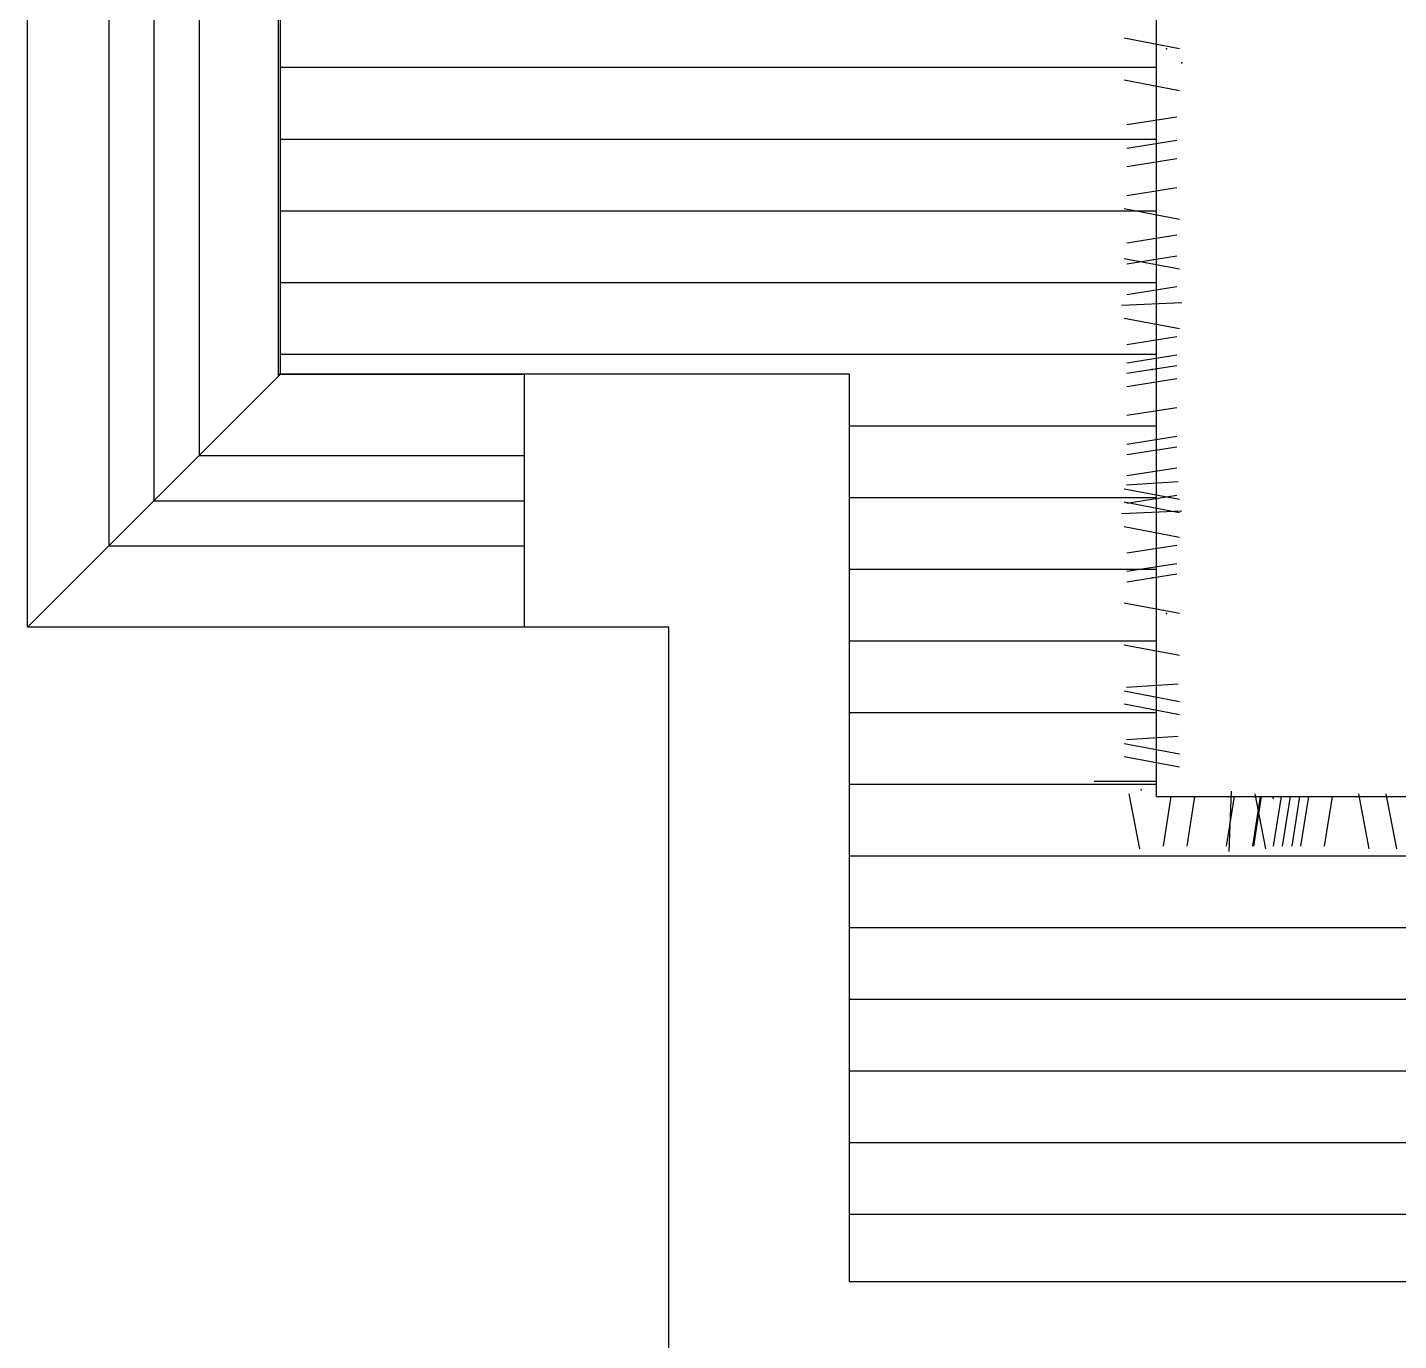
# Model space of a CAD drawing. Extents: x 13886 to 74789, y -750269 to -704302.
# Drawn here: x 50914 to 52432, y -715098 to -713644 of the extents above; entities that cross this region are included whole.
import ezdxf

# ---------------------------------------------------------------- set-up
doc = ezdxf.new("R2010")
doc.units = 0
doc.header["$LTSCALE"] = 10
doc.layers.get('0').update_dxf_attribs({"linetype": 'CONTINUOUS'})
for name, color, linetype in [('___', 3, 'CONTINUOUS'), ('___0', 250, 'CONTINUOUS'), ('____', 45, 'CONTINUOUS')]:
    doc.layers.add(name, color=color, linetype=linetype)

msp = doc.modelspace()

# ---------------------------------------------------------------- hatches: boundary and pattern name
at = {"layer": '___0', "ltscale": 60}
h = msp.add_hatch(dxfattribs=at)
h.set_pattern_fill('ANSI31', color=256, scale=25, angle=135, style=0)
h.set_pattern_definition([(180, (-1176.07, -15426.53), (-7e-15, -79.375), [])])
h.paths.add_polyline_path([(55174.4, -714063.2), (55174.4, -713818.2), (54624.4, -713818.2), (54624.4, -712218.2), (54530.4, -712218.2), (54530.4, -712551.4, -1.868202), (54457.6, -712582.7, -0.069063), (54053.2, -712582.7, -1.868202), (53980.4, -712551.4), (53980.4, -712218.2), (53934.4, -712218.2), (53934.4, -713338.2), (54204.4, -713338.2), (54204.4, -713392.7), (54222.1, -713395.5), (54204.4, -713398.9), (54204.4, -713426.9), (54215.9, -713428.7), (54204.4, -713430.9), (54204.4, -713506.1), (54222.1, -713508.9), (54204.4, -713512.2), (54204.4, -713900.6), (54222.1, -713903.4), (54204.4, -713906.8), (54204.4, -714165.6), (54234.9, -714170.4), (54204.4, -714176.3), (54204.4, -714495.6), (54121.4, -714495.6), (54122.6, -714523.2), (54118.2, -714495.6), (54094.4, -714495.6), (54090.9, -714514), (54088, -714495.6), (52444, -714495.6), (52280.8, -714495.6), (52277.9, -714514), (52274.4, -714495.6), (52250.6, -714495.6), (52246.2, -714523.2), (52247.4, -714495.6), (52164.4, -714495.6), (52164.4, -714176.3), (52133.9, -714170.4), (52164.4, -714165.6), (52164.4, -713906.8), (52146.7, -713903.4), (52164.4, -713900.6), (52164.4, -713512.2), (52146.7, -713508.9), (52164.4, -713506.1), (52164.4, -713465), (52134.8, -713459.4, 0.226149), (52140.3, -713443), (52140.4, -713443), (52140.4, -712927.5, 0.389814), (52125.4, -712914.4), (52125.4, -713430.5, -0.414214), (52105.4, -713450.5), (51562.2, -713450.5, -0.414214), (51542.2, -713430.5), (51542.2, -712914.4, -0.000393), (51542.2, -712914.4, -0.994577), (51582.6, -712914.3), (51603.7, -712914.3, -0.255425), (51628.9, -712900.5), (52036.3, -712900.5, -0.255425), (52061.5, -712914.3), (52084.9, -712914.3, -0.994828), (52125.3, -712914.4, -0.45806), (52140.4, -712930.7), (52140.4, -713373.3), (52164.4, -713369.5), (52164.4, -713338.2), (52434.4, -713338.2), (52434.4, -712218.2), (52394.4, -712218.2), (52394.4, -712838.2), (51194.4, -712838.2), (51194.4, -714028.2), (51464.4, -714028.2), (51824.4, -714028.2), (51824.4, -715033.2), (52761.4, -715033.2), (52761.4, -714633.2), (53961.4, -714633.2), (53961.4, -715033.2), (55174.4, -715033.2), (55174.4, -714943.2)])
h.paths.add_polyline_path([(53509.6, -714588.7), (53512.3, -714526.9), (53522.2, -714578.9), (53527.4, -714545.6), (53532.3, -714571)], flags=16)
h.paths.add_polyline_path([(52999.3, -714558.3), (52998.4, -714578.9), (52997.1, -714572.1)], flags=16)

# ---------------------------------------------------------------- linework, layer by layer
at = {"ltscale": 60}
for p, q in [((51464.4, -714028.2), (51194.4, -714028.2)), ((51824.4, -714028.2), (51464.4, -714028.2)), ((51464.4, -714028.2), (51464.4, -714308.2)), ((51824.4, -715033.2), (51824.4, -714028.2)), ((51624.4, -714308.2), (51464.4, -714308.2)), ((51624.4, -715493.2), (51624.4, -714308.2)), ((55174.4, -715033.2), (51824.4, -715033.2))]:
    msp.add_line(p, q, dxfattribs=at)
at = {"layer": '___', "ltscale": 60}
for p, q in [((51004.4, -712608.2), (51004.4, -714218.2)), ((51054.4, -712608.2), (51054.4, -714168.2)), ((51104.4, -712608.2), (51104.4, -714118.2)), ((51194.4, -714028.2), (51194.4, -712608.2)), ((51194.4, -714028.2), (50914.4, -714308.2)), ((51104.4, -714118.2), (51464.4, -714118.2)), ((51054.4, -714168.2), (51464.4, -714168.2)), ((51004.4, -714218.2), (51464.4, -714218.2))]:
    msp.add_line(p, q, dxfattribs=at)
msp.add_lwpolyline([(51192.1, -714028.2), (51464.4, -714028.2), (51464.4, -714308.2), (50914.4, -714308.2), (50914.4, -712608.2), (51192.1, -712608.2), (51192.1, -714030.5)], dxfattribs=at)
at = {"layer": '___0'}
for p, q in [((52128.7, -713655.8), (52189.7, -713667.4)), ((52128.7, -713702.3), (52189.7, -713713.9)), ((52131.6, -713751.7), (52186.8, -713743)), ((52131.6, -713777.8), (52186.8, -713769.1)), ((52131.6, -713798.2), (52186.8, -713789.4)), ((52131.6, -713830.1), (52186.8, -713821.4)), ((52128.7, -713844.8), (52189.7, -713856.4)), ((52131.6, -713882.6), (52186.8, -713873.9)), ((52128.7, -713900), (52189.7, -713911.6)), ((52131.6, -713905.8), (52186.8, -713897.1)), ((52131.6, -713939.9), (52186.8, -713931.2)), ((52125.8, -713951.6), (52192.6, -713948.7)), ((52128.7, -713966.1), (52189.7, -713977.7)), ((52131.6, -713995.1), (52186.8, -713986.4)), ((52131.6, -714015.5), (52186.8, -714006.8)), ((52131.6, -714027.1), (52186.8, -714018.4)), ((52131.6, -714041.6), (52186.8, -714032.9)), ((52131.6, -714073.6), (52186.8, -714064.9)), ((52131.6, -714105.5), (52186.8, -714096.8)), ((52131.6, -714117.2), (52186.8, -714108.4)), ((52131.6, -714140.4), (52186.8, -714131.7)), ((52128.7, -714154.9), (52189.7, -714166.5)), ((52131.1, -714150.8), (52188.4, -714147.1)), ((52131.6, -714170.8), (52186.8, -714162.1)), ((52128.7, -714169.5), (52189.7, -714181.1)), ((52125.8, -714182.4), (52192.6, -714179.5)), ((52128.7, -714196.9), (52189.7, -714208.6)), ((52131.6, -714226), (52186.8, -714217.3)), ((52131.6, -714246.3), (52186.8, -714237.6)), ((52131.6, -714258), (52186.8, -714249.2)), ((52128.7, -714281.2), (52189.7, -714292.8)), ((52128.7, -714327.7), (52189.7, -714339.3)), ((52131.1, -714374.7), (52188.4, -714371)), ((52128.7, -714378.8), (52189.7, -714390.4)), ((52128.7, -714393.3), (52189.7, -714405)), ((52131.1, -714432.8), (52188.4, -714429.1)), ((52128.7, -714436.9), (52189.7, -714448.5)), ((52128.7, -714451.4), (52189.7, -714463)), ((52164.4, -714479.1), (52095.4, -714479.1)), ((52146, -714553.7), (52134.3, -714492.7)), ((52172.1, -714550.8), (52180.8, -714495.6)), ((52198.3, -714550.8), (52207, -714495.6)), ((52241.8, -714550.8), (52250.6, -714495.6)), ((52244.7, -714556.6), (52247.6, -714489.8)), ((52270.9, -714550.8), (52279.6, -714495.6)), ((52270.9, -714550.8), (52279.6, -714495.6)), ((52272, -714550.8), (52280.8, -714495.6)), ((52285.4, -714553.7), (52273.8, -714492.7)), ((52294.1, -714550.8), (52302.9, -714495.6)), ((52304, -714550.8), (52312.7, -714495.6)), ((52314.5, -714550.8), (52323.2, -714495.6)), ((52324.3, -714550.8), (52333.1, -714495.6)), ((52350.5, -714550.8), (52359.2, -714495.6)), ((52399.9, -714553.7), (52388.3, -714492.7)), ((52430.4, -714553.7), (52418.8, -714492.7))]:
    msp.add_line(p, q, dxfattribs=at)
for p in [(52175.5, -713667.8), (52192.6, -713683.2), (52159.7, -714022.9), (52159.7, -714253.7), (52175.5, -714293.2), (52147.6, -714488.3), (52293.6, -714497.5)]:
    msp.add_point(p, dxfattribs=at)
at = {"layer": '____', "ltscale": 60}
msp.add_line((52164.4, -714495.6), (53924.8, -714495.6), dxfattribs=at)
msp.add_lwpolyline([(52164.4, -714495.6), (52164.4, -713338.2), (52434.4, -713338.2)], dxfattribs=at)

doc.saveas('drawing.dxf')
